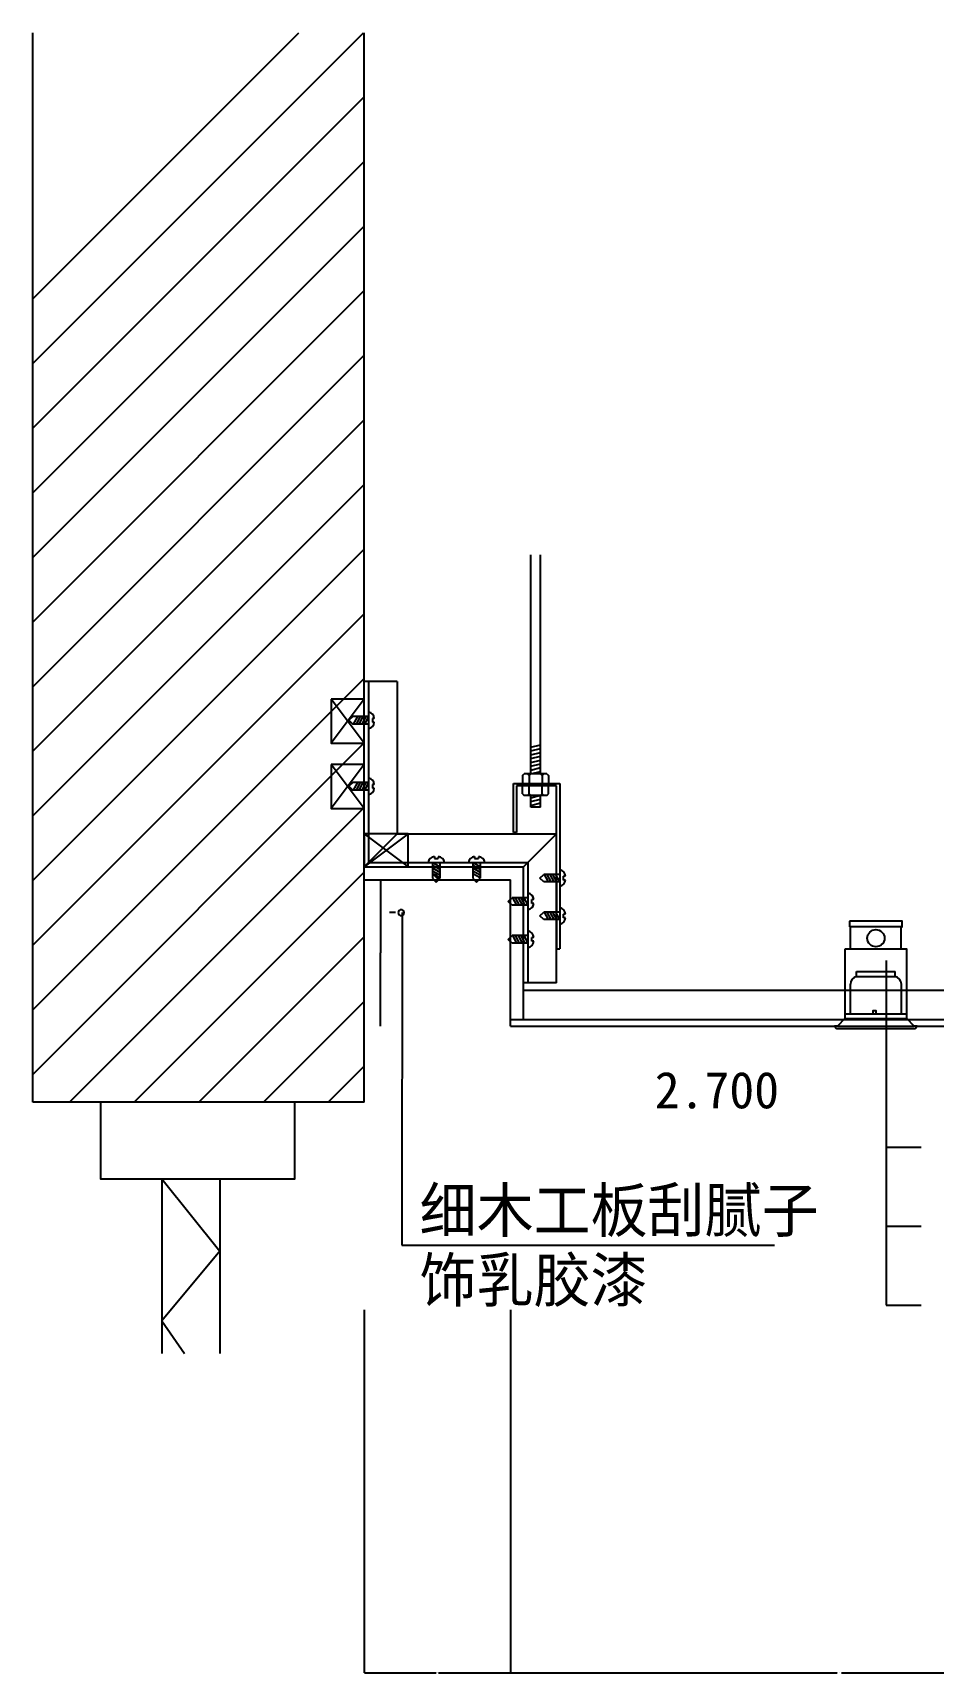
# Model space of a CAD drawing. Header units: metres. Extents: x 30935 to 38949, y 2419 to 5221.
# Drawn here: x 30935 to 32167, y 2977 to 5221 of the extents above; entities that cross this region are included whole.
import ezdxf

# ---------------------------------------------------------------- set-up
doc = ezdxf.new("R2010")
doc.units = ezdxf.units.M
for name, color, linetype in [('10', 8, 'Continuous'), ('2', 96, 'Continuous'), ('20', 1, 'Continuous'), ('3', 2, 'Continuous'), ('5', 5, 'Continuous'), ('7', 7, 'Continuous'), ('D', 3, 'Continuous'), ('PUB_DIM', 3, 'Continuous'), ('PUB_TEXT', 7, 'Continuous'), ('家具', 2, 'Continuous'), ('结构', 3, 'Continuous')]:
    doc.layers.add(name, color=color, linetype=linetype)
doc.dimstyles.get("Standard").update_dxf_attribs({"dimtxt": 2.5, "dimasz": 2.5, "dimexe": 1.25, "dimexo": 0.625, "dimtad": 1, "dimcen": 2.5, "dimazin": 3, "dimtfac": 1, "dimtmove": 0, "dimatfit": 3})

# ---------------------------------------------------------------- blocks, each defined once
blk = doc.blocks.new('A$C10A02501')
at = {"layer": '10'}
for p, q in [((45, 388.25), (0, 328.25)), ((45, 328.25), (0, 388.25)), ((45, 238.83), (0, 298.83)), ((45, 298.83), (0, 238.83)), ((45, 204), (105, 159)), ((105, 204), (45, 159)), ((45, 159), (90, 204)), ((263.13, 159), (308.13, 204)), ((196.49, 155.13), (192.62, 159)), ((198.08, 155.13), (194.21, 159)), ((199.66, 155.13), (195.79, 159)), ((145.6, 142.43), (139.25, 148.78)), ((147.19, 142.43), (140.84, 148.78)), ((148.78, 142.43), (142.43, 148.78))]:
    blk.add_line(p, q, dxfattribs=at)
at = {"layer": '20'}
for points in [[(0, 388.25), (0, 328.25), (45, 328.25), (45, 388.25)], [(0, 298.83), (0, 238.83), (45, 238.83), (45, 298.83)], [(45, 159), (105, 159), (105, 204), (45, 204)]]:
    blk.add_lwpolyline(points, close=True, dxfattribs=at)
at = {"layer": '5'}
for p, q in [((90, 204), (308.13, 204)), ((308.13, 0), (308.13, 204)), ((45, 159), (263.13, 159)), ((51, 165), (269.13, 165)), ((263.13, 0), (263.13, 159)), ((269.13, 0), (269.13, 165)), ((308.13, 0), (263.13, 0))]:
    blk.add_line(p, q, dxfattribs=at)
at = {"layer": 'D'}
for p, q in [((51, 364.36), (29.39, 364.36)), ((51, 354.23), (29.39, 354.23)), ((272.8, 322.55), (286.3, 325.87)), ((272.8, 317.33), (286.3, 320.66)), ((272.8, 312.11), (286.3, 315.44)), ((272.8, 306.89), (286.3, 310.22)), ((272.8, 301.67), (286.3, 305)), ((272.8, 296.45), (286.3, 299.78)), ((272.8, 291.23), (286.3, 294.56)), ((51, 274.09), (29.39, 274.09)), ((272.8, 286.02), (286.3, 289.34)), ((51, 263.96), (29.39, 263.96)), ((272.8, 253.34), (286.3, 256.67)), ((272.8, 248.12), (286.3, 251.45)), ((272.8, 242.9), (286.3, 246.23)), ((138.52, 165), (138.52, 143.39)), ((148.66, 165), (148.66, 143.39)), ((193.61, 165), (193.61, 143.39)), ((203.75, 165), (203.75, 143.39)), ((312.52, 148.48), (290.91, 148.48)), ((312.52, 138.34), (290.91, 138.34)), ((269.13, 116.49), (247.52, 116.49)), ((269.13, 106.36), (247.52, 106.36)), ((312.52, 96.74), (290.91, 96.74)), ((312.52, 86.61), (290.91, 86.61)), ((269.13, 64.76), (247.52, 64.76)), ((269.13, 54.62), (247.52, 54.62))]:
    blk.add_line(p, q, dxfattribs=at)
at = {"layer": '家具', "color": 3}
for p, q in [((272.8, 286.02), (272.8, 585.8)), ((286.3, 286.02), (286.3, 585.8)), ((29.39, 364.36), (23.9, 359.3)), ((23.9, 359.3), (29.39, 354.23)), ((35.62, 364.36), (30.1, 354.23)), ((39.46, 364.36), (33.95, 354.23)), ((43.31, 364.36), (37.79, 354.23)), ((47.15, 364.36), (41.64, 354.23)), ((51, 364.36), (45.48, 354.23)), ((58.79, 361.89), (56.26, 361.89)), ((56.26, 361.89), (56.26, 356.7)), ((58.72, 356.7), (56.26, 356.7)), ((29.39, 274.09), (23.9, 269.03)), ((35.62, 274.09), (30.1, 263.96)), ((39.46, 274.09), (33.95, 263.96)), ((43.31, 274.09), (37.79, 263.96)), ((47.15, 274.09), (41.64, 263.96)), ((51, 274.09), (45.48, 263.96)), ((58.79, 271.62), (56.26, 271.62)), ((56.26, 271.62), (56.26, 266.43)), ((249.16, 273.06), (272.8, 273.06)), ((249.16, 205.75), (249.16, 273.06)), ((308.13, 269.52), (253.56, 269.52)), ((253.56, 269.52), (253.56, 205.75)), ((261.46, 283.8), (263.68, 286.02)), ((261.46, 283.8), (261.46, 273.06)), ((261.46, 258.79), (261.46, 269.52)), ((294.88, 286.02), (263.68, 286.02)), ((268.36, 286.02), (270.58, 283.8)), ((270.58, 283.8), (270.58, 273.06)), ((270.58, 273.06), (312.52, 273.06)), ((270.58, 258.79), (270.58, 269.52)), ((270.63, 283.8), (272.85, 286.02)), ((286.2, 286.02), (288.42, 283.8)), ((288.42, 283.8), (288.42, 273.06)), ((288.42, 258.79), (288.42, 269.52)), ((288.47, 283.8), (290.69, 286.02)), ((294.88, 286.02), (297.1, 283.8)), ((297.1, 283.8), (297.1, 273.06)), ((297.1, 258.79), (297.1, 269.52)), ((308.13, 148.48), (308.13, 269.52)), ((312.52, 273.06), (312.52, 46.83)), ((23.9, 269.03), (29.39, 263.96)), ((58.72, 266.43), (56.26, 266.43)), ((261.46, 258.79), (263.68, 256.57)), ((294.88, 256.57), (263.68, 256.57)), ((268.36, 256.57), (270.58, 258.79)), ((270.63, 258.79), (272.85, 256.57)), ((272.8, 240.32), (272.8, 256.62)), ((286.2, 256.57), (288.42, 258.79)), ((286.3, 240.32), (286.3, 256.67)), ((288.47, 258.79), (290.69, 256.57)), ((294.88, 256.57), (297.1, 258.79)), ((286.3, 240.32), (272.8, 240.32)), ((253.56, 205.75), (249.16, 205.75)), ((138.52, 165), (148.66, 159.48)), ((138.52, 161.15), (148.66, 155.64)), ((138.52, 157.31), (148.66, 151.79)), ((141, 172.79), (141, 170.26)), ((141, 170.26), (146.18, 170.26)), ((146.18, 172.72), (146.18, 170.26)), ((193.61, 165), (203.75, 159.48)), ((193.61, 161.15), (203.75, 155.64)), ((193.61, 157.31), (203.75, 151.79)), ((196.09, 172.79), (196.09, 170.26)), ((196.09, 170.26), (201.27, 170.26)), ((201.27, 172.72), (201.27, 170.26)), ((138.52, 153.46), (148.66, 147.95)), ((138.52, 149.62), (148.66, 144.1)), ((138.52, 143.39), (143.59, 137.9)), ((143.59, 137.9), (148.66, 143.39)), ((193.61, 153.46), (203.75, 147.95)), ((193.61, 149.62), (203.75, 144.1)), ((193.61, 143.39), (198.68, 137.9)), ((198.68, 137.9), (203.75, 143.39)), ((285.42, 143.41), (290.91, 148.48)), ((290.91, 138.34), (285.42, 143.41)), ((297.14, 138.34), (291.62, 148.48)), ((300.98, 138.34), (295.47, 148.48)), ((304.83, 138.34), (299.32, 148.48)), ((308.68, 138.34), (303.16, 148.48)), ((312.52, 138.34), (307.01, 148.48)), ((308.68, 96.74), (308.68, 138.34)), ((320.25, 146), (317.78, 146)), ((317.78, 140.82), (317.78, 146)), ((320.31, 140.82), (317.78, 140.82)), ((242.02, 111.42), (247.52, 116.49)), ((253.74, 106.36), (248.23, 116.49)), ((257.59, 106.36), (252.07, 116.49)), ((261.43, 106.36), (255.92, 116.49)), ((265.28, 106.36), (259.76, 116.49)), ((269.13, 106.36), (263.61, 116.49)), ((274.38, 108.83), (274.38, 114.02)), ((276.85, 114.02), (274.38, 114.02)), ((247.52, 106.36), (242.02, 111.42)), ((276.92, 108.83), (274.38, 108.83)), ((285.42, 91.68), (290.91, 96.74)), ((290.91, 86.61), (285.42, 91.68)), ((297.14, 86.61), (291.62, 96.74)), ((300.98, 86.61), (295.47, 96.74)), ((304.83, 86.61), (299.32, 96.74)), ((308.68, 86.61), (303.16, 96.74)), ((312.52, 86.61), (307.01, 96.74)), ((320.25, 94.27), (317.78, 94.27)), ((317.78, 89.08), (317.78, 94.27)), ((308.68, 46.83), (308.68, 86.61)), ((320.31, 89.08), (317.78, 89.08)), ((242.02, 59.69), (247.52, 64.76)), ((247.52, 54.62), (242.02, 59.69)), ((253.74, 54.62), (248.23, 64.76)), ((257.59, 54.62), (252.07, 64.76)), ((261.43, 54.62), (255.92, 64.76)), ((265.28, 54.62), (259.76, 64.76)), ((269.13, 54.62), (263.61, 64.76)), ((274.38, 57.1), (274.38, 62.28)), ((276.85, 62.28), (274.38, 62.28)), ((276.92, 57.1), (274.38, 57.1)), ((308.68, 46.83), (312.52, 46.83))]:
    blk.add_line(p, q, dxfattribs=at)
for centre, radius, start, end in [((49.79, 361.52), 9.01, 2.34, 82.26), ((49.53, 357.05), 9.27, 279.13, 357.89), ((49.79, 271.25), 9.01, 2.34, 82.26), ((49.53, 266.78), 9.27, 279.13, 357.89), ((141.37, 163.79), 9.01, 92.34, 172.26), ((145.84, 163.53), 9.27, 9.13, 87.89), ((196.46, 163.79), 9.01, 92.34, 172.26), ((200.93, 163.53), 9.27, 9.13, 87.89), ((311.05, 145.66), 9.27, 2.11, 80.87), ((311.31, 141.18), 9.01, 277.74, 357.66), ((267.66, 113.68), 9.27, 2.11, 80.87), ((267.91, 109.2), 9.01, 277.74, 357.66), ((311.05, 93.93), 9.27, 2.11, 80.87), ((267.66, 61.94), 9.27, 2.11, 80.87), ((311.31, 89.45), 9.01, 277.74, 357.66), ((267.91, 57.47), 9.01, 277.74, 357.66)]:
    blk.add_arc(centre, radius, start, end, dxfattribs=at)
at = {"layer": '结构', "linetype": 'ByBlock'}
for p, q in [((45, 159), (45, 412.5)), ((90, 412.5), (45, 412.5)), ((51, 412.5), (51, 165)), ((90, 412.5), (90, 204))]:
    blk.add_line(p, q, dxfattribs=at)
blk = doc.blocks.new('_DOT')
at = {"color": 0, "linetype": 'ByBlock'}
blk.add_line((-0.5, 0), (-1, 0), dxfattribs=at)
blk.add_lwpolyline([(-0.25, 0, 1), (0.25, 0, 1)], format="xyb", close=True, dxfattribs=at)
blk = doc.blocks.new('A$C199F71E8')
at = {"layer": '7'}
for p, q in [((20.27, 146.94), (20.27, 138.84)), ((21.71, 138.84), (20.27, 138.84)), ((21.71, 108.32), (21.71, 138.84)), ((91.17, 138.84), (21.71, 138.84)), ((21.71, 108.32), (14.13, 108.32)), ((91.17, 108.32), (21.71, 108.32)), ((30.17, 71.27), (30.17, 78.01)), ((30.17, 78.01), (82.86, 78.01)), ((30.17, 71.27), (82.86, 71.27)), ((82.86, 71.27), (82.86, 78.01)), ((21.71, 20.14), (21.71, 60.36)), ((91.33, 20.14), (91.33, 60.36)), ((3.99, 3.2), (109.05, 3.2)), ((14.13, 20.14), (98.9, 20.14)), ((14.13, 13.38), (98.9, 13.38))]:
    blk.add_line(p, q, dxfattribs=at)
for points in [[(14.13, 108.32), (14.13, 13.38), (3.99, 3.2), (0, 3.2), (2.82, 0), (110.22, 0.01), (113, 3.2), (109.05, 3.2), (98.9, 13.38), (98.9, 108.32), (91.17, 108.32), (91.17, 138.84), (92.52, 138.84), (92.52, 146.94), (20.32, 146.94)], [(91.17, 138.84), (53.44, 138.84), (21.79, 138.84)]]:
    blk.add_lwpolyline(points, dxfattribs=at)
blk.add_lwpolyline([(52.17, 20.14), (56.8, 20.14), (56.8, 24), (52.17, 24)], close=True, dxfattribs=at)
blk.add_circle((56.52, 123.42), 11.78, dxfattribs=at)
for centre, start, end in [((33.05, 60.31), 104.69, 179.74), ((79.99, 60.31), 0.26, 75.31)]:
    blk.add_arc(centre, 11.34, start, end, dxfattribs=at)
blk = doc.blocks.new('_CLOSEDFILLED')
at = {"color": 0, "linetype": 'BYBLOCK'}
blk.add_solid([(-1, 0.2), (0, 0), (-1, -0.2)], dxfattribs=at)
blk = doc.blocks.new('*D4')
for p, q in [((31410.9, 4062.14), (31410.9, 3962.14)), ((31410.65, 3962.14), (31410.4, 3962.14)), ((31410.9, 3862.14), (31410.9, 3962.14)), ((31410.9, 3962.14), (31410.9, 3962.14)), ((31411.15, 3962.14), (31411.4, 3962.14))]:
    blk.add_line(p, q)
at = {"layer": 'Defpoints'}
for p in [(31410.9, 4062.14), (31410.9, 3962.14), (31410.9, 3862.14)]:
    blk.add_point(p, dxfattribs=at)
at = {"layer": 'PUB_DIM', "xscale": 0.25, "yscale": 0.25}
blk.add_blockref('_CLOSEDFILLED', (31410.9, 3962.14), dxfattribs=at)
at = {"layer": 'PUB_DIM', "xscale": 0.25, "yscale": 0.25, "rotation": 180}
blk.add_blockref('_CLOSEDFILLED', (31410.9, 3962.14), dxfattribs=at)
at = {"layer": 'PUB_DIM', "insert": (31410.9, 3963.265), "char_height": 1, "attachment_point": 5}
blk.add_mtext('200', dxfattribs=at)
blk = doc.blocks.new('*D5')
for p, q in [((31588.7, 3474.24), (31588.7, 2977.63)), ((32488.69, 3474.24), (32488.69, 2977.63)), ((31588.95, 2977.63), (32035.695, 2977.63)), ((32041.695, 2977.63), (32488.44, 2977.63))]:
    blk.add_line(p, q)
at = {"layer": 'Defpoints'}
for p in [(31588.7, 3474.24), (32488.69, 3474.24), (31588.7, 2977.63)]:
    blk.add_point(p, dxfattribs=at)
at = {"layer": 'PUB_DIM', "xscale": 0.25, "yscale": 0.25, "rotation": 180}
blk.add_blockref('_CLOSEDFILLED', (31588.7, 2977.63), dxfattribs=at)
at = {"layer": 'PUB_DIM', "xscale": 0.25, "yscale": 0.25}
blk.add_blockref('_CLOSEDFILLED', (32488.69, 2977.63), dxfattribs=at)
at = {"layer": 'PUB_DIM', "insert": (32038.695, 2977.63), "char_height": 1, "attachment_point": 5}
blk.add_mtext('899,99', dxfattribs=at)
blk = doc.blocks.new('*D6')
for p, q in [((31388.7, 3474.24), (31388.7, 2977.63)), ((31588.7, 3474.24), (31588.7, 2977.63)), ((31388.95, 2977.63), (31487.2, 2977.63)), ((31490.2, 2977.63), (31588.45, 2977.63))]:
    blk.add_line(p, q)
at = {"layer": 'Defpoints'}
for p in [(31388.7, 3474.24), (31588.7, 3474.24), (31388.7, 2977.63)]:
    blk.add_point(p, dxfattribs=at)
at = {"layer": 'PUB_DIM', "xscale": 0.25, "yscale": 0.25, "rotation": 180}
blk.add_blockref('_CLOSEDFILLED', (31388.7, 2977.63), dxfattribs=at)
at = {"layer": 'PUB_DIM', "xscale": 0.25, "yscale": 0.25}
blk.add_blockref('_CLOSEDFILLED', (31588.7, 2977.63), dxfattribs=at)
at = {"layer": 'PUB_DIM', "insert": (31488.7, 2977.63), "char_height": 1, "attachment_point": 5}
blk.add_mtext('200', dxfattribs=at)

msp = doc.modelspace()

# ---------------------------------------------------------------- linework, layer by layer
at = {"layer": '2'}
for p, q in [((30935.36, 4856.77), (31299.47, 5220.88)), ((30935.36, 4768.39), (31387.86, 5220.88)), ((30935.36, 4680), (31388.7, 5133.33)), ((30935.36, 4591.61), (31388.7, 5044.95)), ((30935.36, 4503.22), (31388.7, 4956.56)), ((30935.36, 4414.83), (31388.7, 4868.17)), ((30935.36, 4326.44), (31388.7, 4779.78)), ((30935.36, 4238.06), (31388.7, 4691.39)), ((30935.36, 4149.67), (31388.7, 4603)), ((30935.36, 4061.28), (31388.7, 4514.62)), ((30935.36, 3972.89), (31388.7, 4426.23)), ((30935.36, 3884.5), (31388.7, 4337.84)), ((30935.36, 3796.11), (31388.7, 4249.45)), ((30985.73, 3758.09), (31388.7, 4161.06)), ((31074.11, 3758.09), (31388.7, 4072.67)), ((31162.5, 3758.09), (31388.7, 3984.29)), ((31250.89, 3758.09), (31388.7, 3895.9)), ((31339.28, 3758.09), (31388.7, 3807.51))]:
    msp.add_line(p, q, dxfattribs=at)
at = {"layer": '3'}
for p, q in [((30935.36, 3758.09), (30935.36, 5220.88)), ((31388.7, 3758.09), (31388.7, 5220.88)), ((31388.7, 4062.14), (31588.7, 4062.14)), ((31588.7, 3862.14), (31588.7, 4062.14)), ((31588.7, 3862.14), (32035, 3862.13)), ((32142.39, 3862.13), (32488.7, 3862.14)), ((31388.7, 3758.09), (30935.36, 3758.09))]:
    msp.add_line(p, q, dxfattribs=at)
at = {"layer": 'PUB_TEXT'}
for p, q in [((31440.47, 4017.33), (31440.35, 3562.33)), ((32102.67, 3951.69), (32102.67, 3480.62)), ((32102.67, 3696.62), (32150.67, 3696.62)), ((32102.67, 3588.62), (32150.67, 3588.62)), ((31440.35, 3562.33), (31950.1, 3562.33)), ((32102.67, 3480.62), (32150.67, 3480.62))]:
    msp.add_line(p, q, dxfattribs=at)
at = {"layer": '家具'}
for p, q in [((31388.7, 4080.14), (31606.7, 4080.14)), ((31606.7, 3871.14), (31606.7, 4080.14)), ((31606.7, 3911.12), (32470.7, 3911.14)), ((31588.7, 3871.14), (32131.08, 3871.13)), ((32131.08, 3871.13), (32488.7, 3871.14)), ((31111.82, 3653.18), (31111.82, 3414.24)), ((31191.08, 3653.18), (31191.08, 3414.24))]:
    msp.add_line(p, q, dxfattribs=at)
msp.add_lwpolyline([(31293.65, 3758.09), (31027.9, 3758.09), (31027.9, 3653.18), (31293.65, 3653.18)], close=True, dxfattribs=at)
msp.add_lwpolyline([(31111.82, 3653.18), (31191.08, 3554.25), (31111.82, 3459.08), (31142.75, 3414.24)], dxfattribs=at)

# ---------------------------------------------------------------- block references
msp.add_blockref('A$C10A02501', (31343.7, 3921.14))
at = {"layer": 'PUB_DIM'}
msp.add_blockref('A$C199F71E8', (32032.18, 3858.93), dxfattribs=at)
at = {"layer": 'PUB_TEXT', "xscale": 16, "yscale": 16, "zscale": 16}
msp.add_blockref('_DOT', (31439.3, 4017.33), dxfattribs=at)

# ---------------------------------------------------------------- texts
at = {"layer": 'PUB_TEXT'}
for s, height, p in [('2.700', 50, (31786.16, 3749.67)), ('细木工板刮腻子', 60, (31464.39, 3580.33)), ('饰乳胶漆', 60, (31464.39, 3484.76))]:
    msp.add_text(s, height=height, dxfattribs=at).set_placement(p)

# ---------------------------------------------------------------- dimensions: what is measured, and where the dimension line sits
at = {"layer": 'PUB_DIM'}
dim = msp.add_linear_dim(base=(31410.9, 3962.14), p1=(31410.9, 4062.14), p2=(31410.9, 3862.14), text='200', dimstyle='Standard', dxfattribs=at)
dim.commit()
dim.dimension.update_dxf_attribs({"geometry": '*D4', "text_midpoint": (31410.9, 3963.265)})
for base, p1, p2, picture, middle in [((31388.7, 2977.63), (31388.7, 3474.24), (31588.7, 3474.24), '*D6', (31488.7, 2977.63)), ((31588.7, 2977.63), (31588.7, 3474.24), (32488.69, 3474.24), '*D5', (32038.695, 2977.63))]:
    dim = msp.add_linear_dim(base=base, p1=p1, p2=p2, dimstyle='Standard', dxfattribs=at)
    dim.commit()
    dim.dimension.update_dxf_attribs({"geometry": picture, "text_midpoint": middle})

doc.saveas('drawing.dxf')
